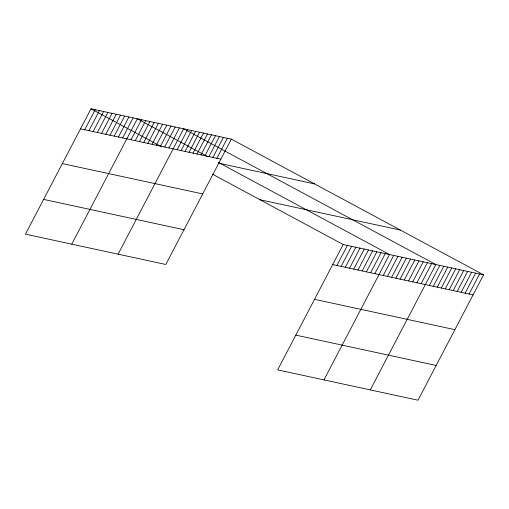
<?xml version="1.0" encoding="UTF-8"?>
<svg xmlns="http://www.w3.org/2000/svg" width="509" height="509" viewBox="0 0 509 509"><rect width="100%" height="100%" fill="white"/><g stroke="black" fill="none" stroke-linecap="round" stroke-linejoin="round"><path stroke-width="0.76" d="M231.353 139.116L90.99 108.786L25.45 234.153L165.813 264.483L231.353 139.116L483.55 274.847L418.01 400.214L277.647 369.884L343.187 244.517L483.55 274.847M84.717 129.75L95.202 109.696M88.929 130.66L99.414 110.606M93.141 131.57L103.626 111.516M97.353 132.48L107.832 112.425M101.558 133.39L112.044 113.335M105.77 134.3L116.256 114.245M109.982 135.209L120.468 115.155M114.194 136.119L124.68 116.065M118.406 137.029L128.892 116.975M122.618 137.939L133.097 117.884M71.769 244.161L137.309 118.794L207.36 156.492M131.036 139.759L141.521 119.704M135.248 140.669L145.733 120.614M139.46 141.578L149.945 121.524M143.672 142.488L154.157 122.434M147.884 143.398L158.363 123.343M152.089 144.308L162.575 124.253M156.301 145.218L166.787 125.163M160.513 146.128L170.999 126.073M164.725 147.037L175.211 126.983M168.937 147.954L179.422 127.893M118.094 254.169L183.634 128.802L435.825 264.534L370.285 389.9M177.126 149.722L187.611 129.661M181.102 150.581L191.588 130.527M185.079 151.44L195.564 131.386M189.055 152.299L199.541 132.245M193.032 153.158L203.517 133.103M197.008 154.017L207.494 133.962M200.985 154.876L211.47 134.821M204.962 155.735L215.447 135.68M208.938 156.594L219.424 136.539M212.915 157.453L223.4 137.398M216.891 158.312L227.377 138.257M336.913 265.482L347.392 245.427M341.119 266.392L351.604 246.337M345.331 267.301L355.816 247.247M349.543 268.211L360.028 248.157M353.755 269.121L364.24 249.066M357.967 270.031L368.452 249.976M362.179 270.941L372.664 250.886M366.385 271.851L376.87 251.796M370.597 272.76L381.082 252.706M374.809 273.67L385.294 253.616M323.966 379.892L389.506 254.525L218.456 162.466M383.232 275.49L393.718 255.435M387.444 276.4L397.93 256.345M391.656 277.31L402.135 257.255M395.862 278.219L406.347 258.165M400.074 279.129L410.559 259.075M404.286 280.039L414.771 259.984M408.498 280.949L418.983 260.894M412.71 281.859L423.195 261.804M416.922 282.769L427.401 262.714M421.128 283.678L431.613 263.624M429.316 285.447L439.801 265.393M433.293 286.312L443.778 266.252M437.269 287.171L447.755 267.11M441.252 288.03L451.731 267.976M445.229 288.889L455.708 268.835M449.205 289.748L459.691 269.694M453.182 290.607L463.667 270.553M457.158 291.466L467.644 271.412M461.135 292.325L471.62 272.27M465.111 293.184L475.597 273.129M469.088 294.043L479.573 273.988M80.505 128.841L220.874 159.177M218.431 163.128L314.581 183.908M259.959 199.725L400.329 230.055M62.34 163.593L202.703 193.929M43.621 199.401L183.984 229.731M332.701 264.572L473.065 294.902M314.53 299.324L454.9 329.66M295.812 335.126L436.175 365.462M90.99 108.786L161.728 146.859M212.628 174.25L343.187 244.517"/></g></svg>
